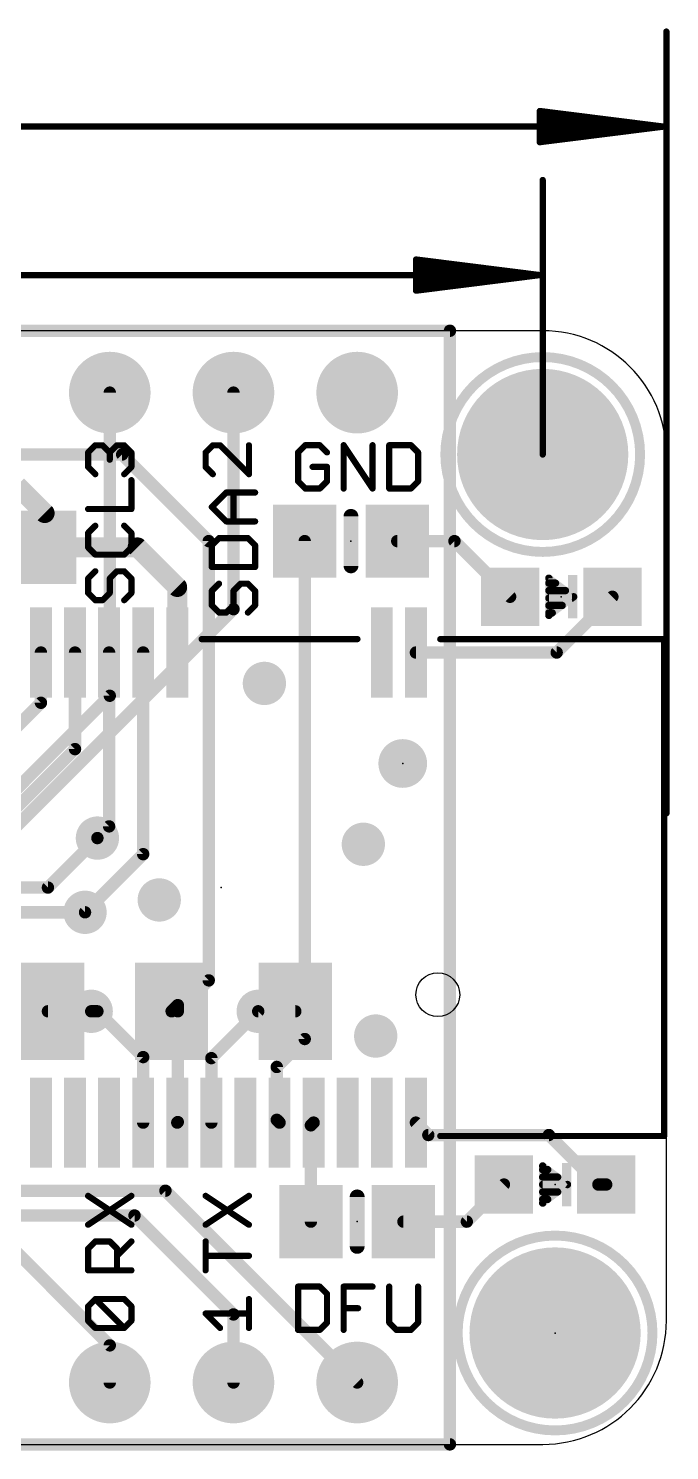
# Model space of a CAD drawing. Extents: x -10.9 to 50.9, y -4.8 to 29.4.
# Drawn here: x 37.7 to 50.86, y -0.13 to 29.07 of the extents above; entities that cross this region are included whole.
import ezdxf

# ---------------------------------------------------------------- set-up
doc = ezdxf.new("R2010")
doc.units = 0
for name, color, linetype in [('1', 12, 'CONTINUOUS'), ('16', 132, 'CONTINUOUS'), ('17', 110, 'CONTINUOUS'), ('18', 110, 'CONTINUOUS'), ('20', 53, 'CONTINUOUS'), ('21', 40, 'CONTINUOUS'), ('23', 40, 'CONTINUOUS'), ('47', 253, 'CONTINUOUS')]:
    doc.layers.add(name, color=color, linetype=linetype)

# ---------------------------------------------------------------- blocks, each defined once
blk = doc.blocks.new('RECT')
blk.add_solid([(-0.5, -0.5), (0.5, -0.5), (-0.5, 0.5), (0.5, 0.5)])
blk = doc.blocks.new('ROUNDP')
at = {"const_width": 0.5}
blk.add_lwpolyline([(0, -0.25, 1), (0, 0.25, 1), (0, -0.25)], format="xyb", dxfattribs=at)
blk = doc.blocks.new('PIE')
at = {"const_width": 0.5}
blk.add_lwpolyline([(0, -0.25, 1), (0, 0.25, 1), (0, -0.25)], format="xyb", dxfattribs=at)
blk = doc.blocks.new('ROUNDV')
at = {"const_width": 0.5}
blk.add_lwpolyline([(0, -0.25, 1), (0, 0.25, 1), (0, -0.25)], format="xyb", dxfattribs=at)

msp = doc.modelspace()

# ---------------------------------------------------------------- linework, layer by layer
at = {"layer": '1'}
for points, const_width in [([(46.355, 22.86), (-0.254, 22.86)], 0.254), ([(46.355, 0), (46.355, 22.86)], 0.254), ([(36.83, 20.32), (39.624, 20.32)], 0.254), ([(39.624, 20.32), (41.402, 18.542)], 0.254), ([(38.034, 19.116), (37.465, 19.685)], 0.4064), ([(38.034, 18.415), (38.034, 19.116)], 0.4064), ([(39.939, 18.415), (38.034, 18.415)], 0.4064), ([(40.756, 17.598), (39.939, 18.415)], 0.4064), ([(41.402, 18.542), (41.402, 9.525)], 0.254), ([(43.373, 18.542), (43.373, 8.321)], 0.254), ([(45.273, 18.542), (46.448, 18.542)], 0.254), ([(46.448, 18.542), (47.591, 17.399)], 0.254), ([(40.756, 16.255), (40.756, 17.598)], 0.4064), ([(48.547, 16.255), (49.691, 17.399)], 0.254), ([(37.956, 15.223), (37.956, 16.255)], 0.254), ([(38.656, 16.255), (38.656, 14.272)], 0.254), ([(39.356, 16.255), (39.356, 12.686)], 0.254), ([(40.056, 16.255), (40.056, 12.116)], 0.254), ([(45.656, 16.255), (48.547, 16.255)], 0.254), ([(36.703, 13.97), (37.956, 15.223)], 0.254), ([(38.656, 14.272), (36.449, 12.065)], 0.254), ([(39.356, 12.686), (39.116, 12.446)], 0.254), ([(40.056, 12.116), (38.862, 10.922)], 0.254), ([(41.402, 9.525), (40.767, 8.89)], 0.254), ([(39.116, 8.89), (38.989, 8.89)], 0.254), ([(40.056, 7.95), (39.116, 8.89)], 0.254), ([(40.767, 8.89), (40.767, 6.616)], 0.254), ([(41.456, 7.928), (42.418, 8.89)], 0.254), ([(43.373, 8.321), (42.799, 7.747)], 0.254), ([(40.056, 6.605), (40.056, 7.95)], 0.254), ([(41.456, 6.605), (41.456, 7.928)], 0.254), ([(42.799, 7.747), (42.799, 6.662)], 0.254), ([(40.767, 6.616), (40.756, 6.605)], 0.254), ([(42.799, 6.662), (42.856, 6.605)], 0.254), ([(43.556, 6.605), (43.5, 6.549)], 0.254), ([(45.656, 6.605), (45.911, 6.35)], 0.254), ([(43.5, 6.549), (43.5, 4.572)], 0.254), ([(45.911, 6.35), (48.387, 6.35)], 0.254), ([(48.387, 6.35), (49.403, 5.334)], 0.254), ([(33.02, 5.207), (40.513, 5.207)], 0.254), ([(40.513, 5.207), (44.45, 1.27)], 0.254), ([(46.702, 4.572), (47.464, 5.334)], 0.254), ([(49.403, 5.334), (49.564, 5.334)], 0.254), ([(32.766, 4.699), (39.878, 4.699)], 0.254), ([(39.878, 4.699), (41.91, 2.667)], 0.254), ([(45.4, 4.572), (46.702, 4.572)], 0.254), ([(37.211, 4.191), (39.37, 2.032)], 0.254), ([(41.91, 2.667), (41.91, 1.27)], 0.254), ([(39.37, 2.032), (39.37, 1.27)], 0.254), ([(0, 0), (46.355, 0)], 0.254)]:
    msp.add_lwpolyline(points, dxfattribs=dict(at, const_width=const_width))
for points, const_width in [([(46.4185, 22.86, 1), (46.2915, 22.86)], 0.127), ([(46.355, 22.7965, 1), (46.355, 22.9235)], 0.127), ([(39.6689, 20.3649, 1), (39.5791, 20.2751)], 0.127), ([(39.624, 20.2565, 1), (39.624, 20.3835)], 0.127), ([(38.1356, 19.116, 1), (37.9324, 19.116)], 0.2032), ([(37.9622, 19.0442, 1), (38.1058, 19.1878)], 0.2032), ([(38.034, 18.5166, 1), (38.034, 18.3134)], 0.2032), ([(37.9324, 18.415, 1), (38.1356, 18.415)], 0.2032), ([(40.0108, 18.4868, 1), (39.8672, 18.3432)], 0.2032), ([(39.939, 18.3134, 1), (39.939, 18.5166)], 0.2032), ([(41.4655, 18.542, 1), (41.3385, 18.542)], 0.127), ([(41.3571, 18.4971, 1), (41.4469, 18.5869)], 0.127), ([(43.4365, 18.542, 1), (43.3095, 18.542)], 0.127), ([(45.273, 18.6055, 1), (45.273, 18.4785)], 0.127), ([(46.4929, 18.5869, 1), (46.4031, 18.4971)], 0.127), ([(46.448, 18.4785, 1), (46.448, 18.6055)], 0.127), ([(40.8576, 17.598, 1), (40.6544, 17.598)], 0.2032), ([(40.6842, 17.5262, 1), (40.8278, 17.6698)], 0.2032), ([(49.7359, 17.3541, 1), (49.6461, 17.4439)], 0.127), ([(47.5461, 17.3541, 1), (47.6359, 17.4439)], 0.127), ([(38.0195, 16.255, 1), (37.8925, 16.255)], 0.127), ([(38.7195, 16.255, 1), (38.5925, 16.255)], 0.127), ([(39.4195, 16.255, 1), (39.2925, 16.255)], 0.127), ([(40.1195, 16.255, 1), (39.9925, 16.255)], 0.127), ([(40.6544, 16.255, 1), (40.8576, 16.255)], 0.2032), ([(45.656, 16.3185, 1), (45.656, 16.1915)], 0.127), ([(48.5021, 16.2999, 1), (48.5919, 16.2101)], 0.127), ([(48.547, 16.1915, 1), (48.547, 16.3185)], 0.127), ([(37.8925, 15.223, 1), (38.0195, 15.223)], 0.127), ([(38.0009, 15.1781, 1), (37.9111, 15.2679)], 0.127), ([(38.5925, 14.272, 1), (38.7195, 14.272)], 0.127), ([(38.7009, 14.2271, 1), (38.6111, 14.3169)], 0.127), ([(39.0711, 12.4909, 1), (39.1609, 12.4011)], 0.127), ([(39.2925, 12.686, 1), (39.4195, 12.686)], 0.127), ([(39.4009, 12.6411, 1), (39.3111, 12.7309)], 0.127), ([(39.9925, 12.116, 1), (40.1195, 12.116)], 0.127), ([(40.1009, 12.0711, 1), (40.0111, 12.1609)], 0.127), ([(38.8171, 10.9669, 1), (38.9069, 10.8771)], 0.127), ([(41.4469, 9.4801, 1), (41.3571, 9.5699)], 0.127), ([(41.3385, 9.525, 1), (41.4655, 9.525)], 0.127), ([(38.989, 8.9535, 1), (38.989, 8.8265)], 0.127), ([(39.1609, 8.9349, 1), (39.0711, 8.8451)], 0.127), ([(39.116, 8.8265, 1), (39.116, 8.9535)], 0.127), ([(40.8305, 8.89, 1), (40.7035, 8.89)], 0.127), ([(40.7221, 8.9349, 1), (40.8119, 8.8451)], 0.127), ([(42.4629, 8.8451, 1), (42.3731, 8.9349)], 0.127), ([(43.3095, 8.321, 1), (43.4365, 8.321)], 0.127), ([(43.4179, 8.2761, 1), (43.3281, 8.3659)], 0.127), ([(40.1195, 7.95, 1), (39.9925, 7.95)], 0.127), ([(40.0111, 7.9051, 1), (40.1009, 7.9949)], 0.127), ([(41.5195, 7.928, 1), (41.3925, 7.928)], 0.127), ([(41.4111, 7.9729, 1), (41.5009, 7.8831)], 0.127), ([(42.8625, 7.747, 1), (42.7355, 7.747)], 0.127), ([(42.7541, 7.7919, 1), (42.8439, 7.7021)], 0.127), ([(40.8119, 6.5711, 1), (40.7221, 6.6609)], 0.127), ([(42.8439, 6.7069, 1), (42.7541, 6.6171)], 0.127), ([(42.7355, 6.662, 1), (42.8625, 6.662)], 0.127), ([(43.6009, 6.5601, 1), (43.5111, 6.6499)], 0.127), ([(45.7009, 6.6499, 1), (45.6111, 6.5601)], 0.127), ([(39.9925, 6.605, 1), (40.1195, 6.605)], 0.127), ([(40.7111, 6.6499, 1), (40.8009, 6.5601)], 0.127), ([(40.7035, 6.616, 1), (40.8305, 6.616)], 0.127), ([(41.3925, 6.605, 1), (41.5195, 6.605)], 0.127), ([(42.8111, 6.5601, 1), (42.9009, 6.6499)], 0.127), ([(43.5635, 6.549, 1), (43.4365, 6.549)], 0.127), ([(43.4551, 6.5939, 1), (43.5449, 6.5041)], 0.127), ([(45.911, 6.4135, 1), (45.911, 6.2865)], 0.127), ([(45.8661, 6.3051, 1), (45.9559, 6.3949)], 0.127), ([(48.4319, 6.3949, 1), (48.3421, 6.3051)], 0.127), ([(48.387, 6.2865, 1), (48.387, 6.4135)], 0.127), ([(40.5579, 5.2519, 1), (40.4681, 5.1621)], 0.127), ([(40.513, 5.1435, 1), (40.513, 5.2705)], 0.127), ([(47.5089, 5.2891, 1), (47.4191, 5.3789)], 0.127), ([(49.403, 5.3975, 1), (49.403, 5.2705)], 0.127), ([(49.3581, 5.2891, 1), (49.4479, 5.3789)], 0.127), ([(49.564, 5.2705, 1), (49.564, 5.3975)], 0.127), ([(39.9229, 4.7439, 1), (39.8331, 4.6541)], 0.127), ([(39.878, 4.6355, 1), (39.878, 4.7625)], 0.127), ([(45.4, 4.6355, 1), (45.4, 4.5085)], 0.127), ([(46.6571, 4.6169, 1), (46.7469, 4.5271)], 0.127), ([(46.702, 4.5085, 1), (46.702, 4.6355)], 0.127), ([(43.4365, 4.572, 1), (43.5635, 4.572)], 0.127), ([(41.9735, 2.667, 1), (41.8465, 2.667)], 0.127), ([(41.8651, 2.6221, 1), (41.9549, 2.7119)], 0.127), ([(39.4335, 2.032, 1), (39.3065, 2.032)], 0.127), ([(39.3251, 1.9871, 1), (39.4149, 2.0769)], 0.127), ([(39.3065, 1.27, 1), (39.4335, 1.27)], 0.127), ([(41.8465, 1.27, 1), (41.9735, 1.27)], 0.127), ([(44.4051, 1.2251, 1), (44.4949, 1.3149)], 0.127), ([(46.2915, 0, 1), (46.4185, 0)], 0.127), ([(46.355, -0.0635, 1), (46.355, 0.0635)], 0.127)]:
    msp.add_lwpolyline(points, format="xyb", dxfattribs=dict(at, const_width=const_width))
at = {"layer": '16', "const_width": 0.254}
for points in [[(46.355, 22.86), (-0.127, 22.86)], [(46.355, 0), (46.355, 22.86)], [(39.37, 15.367), (39.37, 21.59)], [(41.91, 17.145), (41.91, 21.59)], [(36.83, 12.065), (41.91, 17.145)], [(36.703, 12.7), (39.37, 15.367)], [(39.116, 12.446), (38.1, 11.43)], [(38.1, 11.43), (36.957, 11.43)], [(37.211, 10.922), (38.862, 10.922)], [(40.767, 9.017), (40.64, 8.89)], [(40.767, 8.89), (40.767, 9.017)], [(38.989, 8.89), (38.1, 8.89)], [(42.418, 8.89), (43.18, 8.89)], [(0, 0), (46.355, 0)]]:
    msp.add_lwpolyline(points, dxfattribs=at)
at = {"layer": '16', "const_width": 0.127}
for points in [[(46.4185, 22.86, 1), (46.2915, 22.86)], [(46.355, 22.7965, 1), (46.355, 22.9235)], [(39.4335, 21.59, 1), (39.3065, 21.59)], [(41.9735, 21.59, 1), (41.8465, 21.59)], [(41.9549, 17.1001, 1), (41.8651, 17.1899)], [(41.8465, 17.145, 1), (41.9735, 17.145)], [(39.4149, 15.3221, 1), (39.3251, 15.4119)], [(39.3065, 15.367, 1), (39.4335, 15.367)], [(39.1609, 12.4011, 1), (39.0711, 12.4909)], [(38.0551, 11.4749, 1), (38.1449, 11.3851)], [(38.1, 11.3665, 1), (38.1, 11.4935)], [(38.862, 10.8585, 1), (38.862, 10.9855)], [(40.8305, 9.017, 1), (40.7035, 9.017)], [(40.8119, 8.9721, 1), (40.7221, 9.0619)], [(38.1, 8.9535, 1), (38.1, 8.8265)], [(38.989, 8.8265, 1), (38.989, 8.9535)], [(40.5951, 8.9349, 1), (40.6849, 8.8451)], [(40.7035, 8.89, 1), (40.8305, 8.89)], [(42.418, 8.9535, 1), (42.418, 8.8265)], [(43.18, 8.8265, 1), (43.18, 8.9535)], [(46.2915, 0, 1), (46.4185, 0)], [(46.355, -0.0635, 1), (46.355, 0.0635)]]:
    msp.add_lwpolyline(points, format="xyb", dxfattribs=at)
at = {"layer": '20'}
for p, q in [((48.26, 22.86), (2.54, 22.86)), ((50.8, 2.54), (50.8, 20.32)), ((2.54, 0), (48.26, 0))]:
    msp.add_line(p, q, dxfattribs=at)
msp.add_circle((46.106, 9.23), 0.45, dxfattribs=at)
for centre, start, end in [((48.26, 20.32), 0, 90), ((48.26, 2.54), 270, 0)]:
    msp.add_arc(centre, 2.54, start, end, dxfattribs=at)
at = {"layer": '21'}
for points, const_width in [([(48.26, 18.32, 1), (48.26, 22.32, 1), (48.26, 18.32)], 0.2032), ([(39.073, 20.5407, 1), (39.073, 20.4772)], 0.0635), ([(39.0955, 20.4865, 1), (39.0506, 20.5314)], 0.0635), ([(39.2438, 20.5314, 1), (39.1989, 20.4865)], 0.0635), ([(39.2213, 20.4772, 1), (39.2213, 20.5407)], 0.0635), ([(39.5179, 20.5407, 1), (39.5179, 20.4772)], 0.0635), ([(39.5404, 20.4865, 1), (39.4955, 20.5314)], 0.0635), ([(39.6887, 20.5314, 1), (39.6438, 20.4865)], 0.0635), ([(39.6662, 20.4772, 1), (39.6662, 20.5407)], 0.0635), ([(41.486, 20.5407, 1), (41.486, 20.4772)], 0.0635), ([(41.5085, 20.4865, 1), (41.4636, 20.5314)], 0.0635), ([(41.6568, 20.5314, 1), (41.6119, 20.4865)], 0.0635), ([(41.6343, 20.4772, 1), (41.6343, 20.5407)], 0.0635), ([(42.2593, 20.5089, 1), (42.1957, 20.5089)], 0.0635), ([(43.3855, 20.543, 1), (43.3855, 20.4795)], 0.0635), ([(43.408, 20.4888, 1), (43.3631, 20.5337)], 0.0635), ([(43.7046, 20.5337, 1), (43.6596, 20.4888)], 0.0635), ([(43.6821, 20.4795, 1), (43.6821, 20.543)], 0.0635), ([(44.2045, 20.5113, 1), (44.141, 20.5113)], 0.0635), ([(44.1992, 20.5289, 1), (44.1463, 20.4936)], 0.0635), ([(44.7977, 20.5113, 1), (44.7342, 20.5113)], 0.0635), ([(45.14, 20.5113, 1), (45.0765, 20.5113)], 0.0635), ([(45.1083, 20.543, 1), (45.1083, 20.4795)], 0.0635), ([(45.5756, 20.5337, 1), (45.5307, 20.4888)], 0.0635), ([(45.5531, 20.4795, 1), (45.5531, 20.543)], 0.0635), ([(38.9565, 20.3606, 1), (38.893, 20.3606)], 0.0635), ([(38.9023, 20.3831, 1), (38.9472, 20.3382)], 0.0635), ([(39.4014, 20.3606, 1), (39.3379, 20.3606)], 0.0635), ([(39.3379, 20.2123, 1), (39.4014, 20.2123)], 0.0635), ([(39.3472, 20.3831, 1), (39.3921, 20.3382)], 0.0635), ([(39.3472, 20.3382, 1), (39.3921, 20.3831)], 0.0635), ([(39.8463, 20.3606, 1), (39.7828, 20.3606)], 0.0635), ([(39.792, 20.3382, 1), (39.837, 20.3831)], 0.0635), ([(41.3695, 20.3606, 1), (41.306, 20.3606)], 0.0635), ([(41.3153, 20.3831, 1), (41.3602, 20.3382)], 0.0635), ([(43.269, 20.363, 1), (43.2055, 20.363)], 0.0635), ([(43.2148, 20.3854, 1), (43.2597, 20.3405)], 0.0635), ([(43.8079, 20.3405, 1), (43.8528, 20.3854)], 0.0635), ([(45.7332, 20.363, 1), (45.6697, 20.363)], 0.0635), ([(45.679, 20.3405, 1), (45.7239, 20.3854)], 0.0635), ([(38.893, 20.064, 1), (38.9565, 20.064)], 0.0635), ([(38.9472, 20.0865, 1), (38.9023, 20.0416)], 0.0635), ([(39.0506, 19.8933, 1), (39.0955, 19.9382)], 0.0635), ([(39.6438, 19.9382, 1), (39.6887, 19.8933)], 0.0635), ([(39.7828, 20.064, 1), (39.8463, 20.064)], 0.0635), ([(39.8463, 19.7934, 1), (39.7828, 19.7934)], 0.0635), ([(39.837, 20.0416, 1), (39.792, 20.0865)], 0.0635), ([(41.306, 20.064, 1), (41.3695, 20.064)], 0.0635), ([(41.3602, 20.0865, 1), (41.3153, 20.0416)], 0.0635), ([(41.4636, 19.8933, 1), (41.5085, 19.9382)], 0.0635), ([(42.1957, 19.9157, 1), (42.2593, 19.9157)], 0.0635), ([(42.205, 19.8933, 1), (42.25, 19.9382)], 0.0635), ([(43.5338, 20.0981, 1), (43.5338, 20.0346)], 0.0635), ([(43.8621, 20.0664, 1), (43.7986, 20.0664)], 0.0635), ([(43.8304, 20.0346, 1), (43.8304, 20.0981)], 0.0635), ([(41.7613, 19.5712, 1), (41.7613, 19.5077)], 0.0635), ([(41.7838, 19.517, 1), (41.7389, 19.5619)], 0.0635), ([(41.9414, 19.5394, 1), (41.8779, 19.5394)], 0.0635), ([(42.3545, 19.5077, 1), (42.3545, 19.5712)], 0.0635), ([(43.2055, 19.7698, 1), (43.269, 19.7698)], 0.0635), ([(43.2597, 19.7922, 1), (43.2148, 19.7473)], 0.0635), ([(43.3855, 19.6532, 1), (43.3855, 19.5898)], 0.0635), ([(43.3631, 19.599, 1), (43.408, 19.644)], 0.0635), ([(43.6596, 19.644, 1), (43.7046, 19.599)], 0.0635), ([(43.6821, 19.5898, 1), (43.6821, 19.6532)], 0.0635), ([(43.7986, 19.7698, 1), (43.8621, 19.7698)], 0.0635), ([(43.8528, 19.7473, 1), (43.8079, 19.7922)], 0.0635), ([(44.141, 19.6215, 1), (44.2045, 19.6215)], 0.0635), ([(44.7342, 19.6215, 1), (44.7977, 19.6215)], 0.0635), ([(44.7395, 19.6039, 1), (44.7923, 19.6391)], 0.0635), ([(45.0765, 19.6215, 1), (45.14, 19.6215)], 0.0635), ([(45.1083, 19.6532, 1), (45.1083, 19.5898)], 0.0635), ([(45.5307, 19.644, 1), (45.5756, 19.599)], 0.0635), ([(45.5531, 19.5898, 1), (45.5531, 19.6532)], 0.0635), ([(45.6697, 19.7698, 1), (45.7332, 19.7698)], 0.0635), ([(45.7239, 19.7473, 1), (45.679, 19.7922)], 0.0635), ([(41.4872, 19.2653, 1), (41.4423, 19.2204)], 0.0635), ([(41.4423, 19.2653, 1), (41.4872, 19.2204)], 0.0635), ([(38.9247, 19.232, 1), (38.9247, 19.1685)], 0.0635), ([(39.7828, 19.2003, 1), (39.8463, 19.2003)], 0.0635), ([(39.8145, 19.1685, 1), (39.8145, 19.232)], 0.0635), ([(41.7613, 18.978, 1), (41.7613, 18.9145)], 0.0635), ([(41.7389, 18.9238, 1), (41.7838, 18.9687)], 0.0635), ([(41.8779, 18.9463, 1), (41.9414, 18.9463)], 0.0635), ([(42.3545, 18.9145, 1), (42.3545, 18.978)], 0.0635), ([(44.3992, 19.05, 1), (44.2468, 19.05)], 0.1524), ([(38.9565, 18.7096, 1), (38.893, 18.7096)], 0.0635), ([(38.9023, 18.7321, 1), (38.9472, 18.6872)], 0.0635), ([(39.0955, 18.8355, 1), (39.0506, 18.8804)], 0.0635), ([(39.6887, 18.8804, 1), (39.6438, 18.8355)], 0.0635), ([(39.8463, 18.7096, 1), (39.7828, 18.7096)], 0.0635), ([(39.792, 18.6872, 1), (39.837, 18.7321)], 0.0635), ([(38.893, 18.413, 1), (38.9565, 18.413)], 0.0635), ([(38.9472, 18.4355, 1), (38.9023, 18.3906)], 0.0635), ([(39.7828, 18.413, 1), (39.8463, 18.413)], 0.0635), ([(39.837, 18.3906, 1), (39.792, 18.4355)], 0.0635), ([(41.4965, 18.4556, 1), (41.433, 18.4556)], 0.0635), ([(41.4423, 18.4781, 1), (41.4872, 18.4332)], 0.0635), ([(41.613, 18.6357, 1), (41.613, 18.5722)], 0.0635), ([(41.6355, 18.5815, 1), (41.5906, 18.6264)], 0.0635), ([(42.2287, 18.6264, 1), (42.1838, 18.5815)], 0.0635), ([(42.2062, 18.5722, 1), (42.2062, 18.6357)], 0.0635), ([(42.3863, 18.4556, 1), (42.3227, 18.4556)], 0.0635), ([(42.332, 18.4332, 1), (42.377, 18.4781)], 0.0635), ([(39.073, 18.2965, 1), (39.073, 18.233)], 0.0635), ([(39.0506, 18.2423, 1), (39.0955, 18.2872)], 0.0635), ([(39.6438, 18.2872, 1), (39.6887, 18.2423)], 0.0635), ([(39.6662, 18.233, 1), (39.6662, 18.2965)], 0.0635), ([(44.2468, 18.034, 1), (44.3992, 18.034)], 0.1524), ([(38.9565, 17.7741, 1), (38.893, 17.7741)], 0.0635), ([(38.9023, 17.7966, 1), (38.9472, 17.7516)], 0.0635), ([(39.0955, 17.8999, 1), (39.0506, 17.9448)], 0.0635), ([(39.4014, 17.7741, 1), (39.3379, 17.7741)], 0.0635), ([(39.3472, 17.7966, 1), (39.3921, 17.7516)], 0.0635), ([(39.5179, 17.9541, 1), (39.5179, 17.8906)], 0.0635), ([(39.5404, 17.8999, 1), (39.4955, 17.9448)], 0.0635), ([(39.6887, 17.9448, 1), (39.6438, 17.8999)], 0.0635), ([(39.6662, 17.8906, 1), (39.6662, 17.9541)], 0.0635), ([(39.8463, 17.7741, 1), (39.7828, 17.7741)], 0.0635), ([(39.792, 17.7516, 1), (39.837, 17.7966)], 0.0635), ([(41.4647, 18.0425, 1), (41.4647, 17.979)], 0.0635), ([(41.433, 18.0107, 1), (41.4965, 18.0107)], 0.0635), ([(42.3227, 18.0107, 1), (42.3863, 18.0107)], 0.0635), ([(42.3545, 17.979, 1), (42.3545, 18.0425)], 0.0635), ([(48.4099, 17.8105, 1), (48.3641, 17.7495)], 0.0762), ([(48.4251, 17.78, 1), (48.3489, 17.78)], 0.0762), ([(38.9472, 17.5, 1), (38.9023, 17.4551)], 0.0635), ([(39.3921, 17.4551, 1), (39.3472, 17.5)], 0.0635), ([(39.837, 17.4551, 1), (39.792, 17.5)], 0.0635), ([(41.4965, 17.5201, 1), (41.433, 17.5201)], 0.0635), ([(41.4423, 17.5426, 1), (41.4872, 17.4976)], 0.0635), ([(41.6355, 17.6459, 1), (41.5906, 17.6908)], 0.0635), ([(41.9414, 17.5201, 1), (41.8779, 17.5201)], 0.0635), ([(41.8872, 17.5426, 1), (41.9321, 17.4976)], 0.0635), ([(42.0579, 17.7001, 1), (42.0579, 17.6366)], 0.0635), ([(42.0804, 17.6459, 1), (42.0355, 17.6908)], 0.0635), ([(42.2287, 17.6908, 1), (42.1838, 17.6459)], 0.0635), ([(42.2062, 17.6366, 1), (42.2062, 17.7001)], 0.0635), ([(42.3863, 17.5201, 1), (42.3227, 17.5201)], 0.0635), ([(42.332, 17.4976, 1), (42.377, 17.5426)], 0.0635), ([(48.387, 17.7165, 1), (48.387, 17.6403)], 0.0762), ([(48.387, 17.5641, 1), (48.387, 17.4879)], 0.0762), ([(48.5225, 17.6403, 1), (48.5225, 17.7165)], 0.0762), ([(48.7257, 17.4879, 1), (48.7257, 17.5641)], 0.0762), ([(38.893, 17.4775, 1), (38.9565, 17.4775)], 0.0635), ([(39.073, 17.361, 1), (39.073, 17.2975)], 0.0635), ([(39.0506, 17.3068, 1), (39.0955, 17.3517)], 0.0635), ([(39.1989, 17.3517, 1), (39.2438, 17.3068)], 0.0635), ([(39.2213, 17.2975, 1), (39.2213, 17.361)], 0.0635), ([(39.3379, 17.4775, 1), (39.4014, 17.4775)], 0.0635), ([(39.6438, 17.3517, 1), (39.6887, 17.3068)], 0.0635), ([(39.7828, 17.4775, 1), (39.8463, 17.4775)], 0.0635), ([(41.433, 17.2235, 1), (41.4965, 17.2235)], 0.0635), ([(41.4872, 17.246, 1), (41.4423, 17.2011)], 0.0635), ([(41.8779, 17.2235, 1), (41.9414, 17.2235)], 0.0635), ([(41.9321, 17.2011, 1), (41.8872, 17.246)], 0.0635), ([(42.3227, 17.2235, 1), (42.3863, 17.2235)], 0.0635), ([(42.377, 17.2011, 1), (42.332, 17.246)], 0.0635), ([(48.387, 17.4117, 1), (48.387, 17.3355)], 0.0762), ([(48.387, 17.2593, 1), (48.387, 17.1831)], 0.0762), ([(48.6579, 17.1831, 1), (48.6579, 17.2593)], 0.0762), ([(48.8611, 17.3355, 1), (48.8611, 17.4117)], 0.0762), ([(48.9179, 17.3685, 1), (48.8721, 17.4295)], 0.0762), ([(48.8721, 17.3685, 1), (48.9179, 17.4295)], 0.0762), ([(41.613, 17.107, 1), (41.613, 17.0435)], 0.0635), ([(41.5906, 17.0528, 1), (41.6355, 17.0977)], 0.0635), ([(41.7389, 17.0977, 1), (41.7838, 17.0528)], 0.0635), ([(41.7613, 17.0435, 1), (41.7613, 17.107)], 0.0635), ([(42.1838, 17.0977, 1), (42.2287, 17.0528)], 0.0635), ([(48.387, 17.1069, 1), (48.387, 17.0307)], 0.0762), ([(48.3641, 17.0485, 1), (48.4099, 16.9875)], 0.0762), ([(48.3489, 17.018, 1), (48.4251, 17.018)], 0.0762), ([(48.4547, 17.0307, 1), (48.4547, 17.1069)], 0.0762), ([(41.256, 16.5617, 1), (41.256, 16.4983)], 0.0635), ([(44.456, 16.4983, 1), (44.456, 16.5617)], 0.0635), ([(46.156, 16.5617, 1), (46.156, 16.4983)], 0.0635), ([(50.7878, 16.53, 1), (50.7242, 16.53)], 0.0635), ([(50.756, 16.4983, 1), (50.756, 16.5617)], 0.0635), ([(46.156, 6.3617, 1), (46.156, 6.2983)], 0.0635), ([(50.7242, 6.33, 1), (50.7878, 6.33)], 0.0635), ([(50.756, 6.2983, 1), (50.756, 6.3617)], 0.0635), ([(48.2829, 5.7455, 1), (48.2371, 5.6845)], 0.0762), ([(48.2981, 5.715, 1), (48.2219, 5.715)], 0.0762), ([(48.26, 5.6769, 1), (48.26, 5.6007)], 0.0762), ([(48.26, 5.5245, 1), (48.26, 5.4483)], 0.0762), ([(48.3616, 5.6007, 1), (48.3616, 5.6769)], 0.0762), ([(48.5648, 5.4483, 1), (48.5648, 5.5245)], 0.0762), ([(48.26, 5.3721, 1), (48.26, 5.2959)], 0.0762), ([(48.26, 5.2197, 1), (48.26, 5.1435)], 0.0762), ([(48.5648, 5.1435, 1), (48.5648, 5.2197)], 0.0762), ([(48.7909, 5.3035, 1), (48.7451, 5.3645)], 0.0762), ([(48.7451, 5.3035, 1), (48.7909, 5.3645)], 0.0762), ([(48.768, 5.2959, 1), (48.768, 5.3721)], 0.0762), ([(38.9424, 5.1281, 1), (38.9071, 5.0753)], 0.0635), ([(39.8321, 5.0753, 1), (39.7969, 5.1281)], 0.0635), ([(41.3554, 5.1281, 1), (41.3201, 5.0753)], 0.0635), ([(42.2451, 5.0753, 1), (42.2099, 5.1281)], 0.0635), ([(44.5262, 5.08, 1), (44.3738, 5.08)], 0.1524), ([(48.26, 5.0673, 1), (48.26, 4.9911)], 0.0762), ([(48.2371, 4.9835, 1), (48.2829, 4.9225)], 0.0762), ([(48.2219, 4.953, 1), (48.2981, 4.953)], 0.0762), ([(48.3616, 4.9911, 1), (48.3616, 5.0673)], 0.0762), ([(38.9071, 4.5349, 1), (38.9424, 4.4821)], 0.0635), ([(39.7969, 4.4821, 1), (39.8321, 4.5349)], 0.0635), ([(41.3201, 4.5349, 1), (41.3554, 4.4821)], 0.0635), ([(42.2099, 4.4821, 1), (42.2451, 4.5349)], 0.0635), ([(48.514, 0.286, 1), (48.514, 4.286, 1), (48.514, 0.286)], 0.2032), ([(39.073, 4.1979, 1), (39.073, 4.1344)], 0.0635), ([(39.0955, 4.1437, 1), (39.0506, 4.1886)], 0.0635), ([(39.3921, 4.1886, 1), (39.3472, 4.1437)], 0.0635), ([(39.3696, 4.1344, 1), (39.3696, 4.1979)], 0.0635), ([(39.837, 4.1437, 1), (39.792, 4.1886)], 0.0635), ([(41.3695, 4.1662, 1), (41.306, 4.1662)], 0.0635), ([(44.3738, 4.064, 1), (44.5262, 4.064)], 0.1524), ([(38.9565, 4.0179, 1), (38.893, 4.0179)], 0.0635), ([(38.9023, 4.0403, 1), (38.9472, 3.9954)], 0.0635), ([(39.5497, 4.0179, 1), (39.4862, 4.0179)], 0.0635), ([(39.4955, 3.892, 1), (39.5404, 3.8471)], 0.0635), ([(39.4955, 3.9954, 1), (39.5404, 4.0403)], 0.0635), ([(41.3377, 3.9013, 1), (41.3377, 3.8378)], 0.0635), ([(42.2275, 3.8378, 1), (42.2275, 3.9013)], 0.0635), ([(38.9247, 3.6047, 1), (38.9247, 3.5412)], 0.0635), ([(38.893, 3.573, 1), (38.9565, 3.573)], 0.0635), ([(39.4862, 3.573, 1), (39.5497, 3.573)], 0.0635), ([(39.8145, 3.5412, 1), (39.8145, 3.6047)], 0.0635), ([(41.306, 3.573, 1), (41.3695, 3.573)], 0.0635), ([(43.269, 3.2393, 1), (43.2055, 3.2393)], 0.0635), ([(43.2372, 3.271, 1), (43.2372, 3.2075)], 0.0635), ([(43.7046, 3.2617, 1), (43.6596, 3.2168)], 0.0635), ([(43.6821, 3.2075, 1), (43.6821, 3.271)], 0.0635), ([(44.2045, 3.2393, 1), (44.141, 3.2393)], 0.0635), ([(44.1727, 3.271, 1), (44.1727, 3.2075)], 0.0635), ([(44.7659, 3.2075, 1), (44.7659, 3.271)], 0.0635), ([(45.14, 3.2393, 1), (45.0765, 3.2393)], 0.0635), ([(45.7332, 3.2393, 1), (45.6697, 3.2393)], 0.0635), ([(39.073, 3.0147, 1), (39.073, 2.9512)], 0.0635), ([(39.0955, 3.0054, 1), (39.0506, 2.9605)], 0.0635), ([(39.0955, 2.9605, 1), (39.0506, 3.0054)], 0.0635), ([(39.6887, 3.0054, 1), (39.6438, 2.9605)], 0.0635), ([(39.6662, 2.9512, 1), (39.6662, 3.0147)], 0.0635), ([(42.2593, 2.9829, 1), (42.1957, 2.9829)], 0.0635), ([(43.8621, 3.091, 1), (43.7986, 3.091)], 0.0635), ([(43.8079, 3.0685, 1), (43.8528, 3.1134)], 0.0635), ([(38.9565, 2.8346, 1), (38.893, 2.8346)], 0.0635), ([(38.9023, 2.8571, 1), (38.9472, 2.8122)], 0.0635), ([(39.8463, 2.8346, 1), (39.7828, 2.8346)], 0.0635), ([(39.792, 2.8122, 1), (39.837, 2.8571)], 0.0635), ([(41.3377, 2.7181, 1), (41.3377, 2.6546)], 0.0635), ([(41.3602, 2.7088, 1), (41.3153, 2.6639)], 0.0635), ([(42.2275, 2.6546, 1), (42.2275, 2.7181)], 0.0635), ([(44.1727, 2.8261, 1), (44.1727, 2.7626)], 0.0635), ([(44.4693, 2.7626, 1), (44.4693, 2.8261)], 0.0635), ([(38.893, 2.538, 1), (38.9565, 2.538)], 0.0635), ([(38.9472, 2.5605, 1), (38.9023, 2.5156)], 0.0635), ([(39.073, 2.4215, 1), (39.073, 2.358)], 0.0635), ([(39.0506, 2.3673, 1), (39.0955, 2.4122)], 0.0635), ([(39.6438, 2.4122, 1), (39.6887, 2.3673)], 0.0635), ([(39.6438, 2.3673, 1), (39.6887, 2.4122)], 0.0635), ([(39.6662, 2.358, 1), (39.6662, 2.4215)], 0.0635), ([(39.7828, 2.538, 1), (39.8463, 2.538)], 0.0635), ([(39.837, 2.5156, 1), (39.792, 2.5605)], 0.0635), ([(41.6119, 2.3673, 1), (41.6568, 2.4122)], 0.0635), ([(42.1957, 2.3897, 1), (42.2593, 2.3897)], 0.0635), ([(43.2372, 2.3813, 1), (43.2372, 2.3177)], 0.0635), ([(43.2055, 2.3495, 1), (43.269, 2.3495)], 0.0635), ([(43.6596, 2.372, 1), (43.7046, 2.327)], 0.0635), ([(43.6821, 2.3177, 1), (43.6821, 2.3813)], 0.0635), ([(43.7986, 2.4978, 1), (43.8621, 2.4978)], 0.0635), ([(43.8528, 2.4753, 1), (43.8079, 2.5202)], 0.0635), ([(44.141, 2.3495, 1), (44.2045, 2.3495)], 0.0635), ([(45.0765, 2.4978, 1), (45.14, 2.4978)], 0.0635), ([(45.1307, 2.5202, 1), (45.0858, 2.4753)], 0.0635), ([(45.2566, 2.3813, 1), (45.2566, 2.3177)], 0.0635), ([(45.2341, 2.327, 1), (45.279, 2.372)], 0.0635), ([(45.5307, 2.372, 1), (45.5756, 2.327)], 0.0635), ([(45.5531, 2.3177, 1), (45.5531, 2.3813)], 0.0635), ([(45.6697, 2.4978, 1), (45.7332, 2.4978)], 0.0635), ([(45.7239, 2.4753, 1), (45.679, 2.5202)], 0.0635)]:
    msp.add_lwpolyline(points, format="xyb", dxfattribs=dict(at, const_width=const_width))
for points, const_width in [([(38.9247, 20.3606), (39.073, 20.5089)], 0.127), ([(39.073, 20.5089), (39.2213, 20.5089)], 0.127), ([(39.2213, 20.5089), (39.3696, 20.3606)], 0.127), ([(39.3696, 20.3606), (39.5179, 20.5089)], 0.127), ([(39.5179, 20.5089), (39.6662, 20.5089)], 0.127), ([(39.6662, 20.5089), (39.8145, 20.3606)], 0.127), ([(41.486, 20.5089), (41.3377, 20.3606)], 0.127), ([(41.6343, 20.5089), (41.486, 20.5089)], 0.127), ([(42.2275, 19.9157), (41.6343, 20.5089)], 0.127), ([(42.2275, 20.5089), (42.2275, 19.9157)], 0.127), ([(43.3855, 20.5113), (43.2372, 20.363)], 0.127), ([(43.6821, 20.5113), (43.3855, 20.5113)], 0.127), ([(43.8304, 20.363), (43.6821, 20.5113)], 0.127), ([(44.1727, 19.6215), (44.1727, 20.5113)], 0.127), ([(44.1727, 20.5113), (44.7659, 19.6215)], 0.127), ([(44.7659, 19.6215), (44.7659, 20.5113)], 0.127), ([(45.1083, 20.5113), (45.1083, 19.6215)], 0.127), ([(45.5531, 20.5113), (45.1083, 20.5113)], 0.127), ([(45.7014, 20.363), (45.5531, 20.5113)], 0.127), ([(38.9247, 20.064), (38.9247, 20.3606)], 0.127), ([(39.3696, 20.3606), (39.3696, 20.2123)], 0.127), ([(39.8145, 20.3606), (39.8145, 20.064)], 0.127), ([(41.3377, 20.3606), (41.3377, 20.064)], 0.127), ([(43.2372, 20.363), (43.2372, 19.7698)], 0.127), ([(45.7014, 19.7698), (45.7014, 20.363)], 0.127), ([(39.073, 19.9157), (38.9247, 20.064)], 0.127), ([(39.8145, 20.064), (39.6662, 19.9157)], 0.127), ([(39.8145, 19.2003), (39.8145, 19.7934)], 0.127), ([(41.3377, 20.064), (41.486, 19.9157)], 0.127), ([(43.8304, 20.0664), (43.5338, 20.0664)], 0.127), ([(43.8304, 19.7698), (43.8304, 20.0664)], 0.127), ([(41.4647, 19.2428), (41.7613, 19.5394)], 0.127), ([(41.7613, 19.5394), (42.3545, 19.5394)], 0.127), ([(41.9096, 18.9463), (41.9096, 19.5394)], 0.127), ([(43.2372, 19.7698), (43.3855, 19.6215)], 0.127), ([(43.3855, 19.6215), (43.6821, 19.6215)], 0.127), ([(43.6821, 19.6215), (43.8304, 19.7698)], 0.127), ([(45.1083, 19.6215), (45.5531, 19.6215)], 0.127), ([(45.5531, 19.6215), (45.7014, 19.7698)], 0.127), ([(41.7613, 18.9463), (41.4647, 19.2428)], 0.127), ([(38.9247, 19.2003), (39.8145, 19.2003)], 0.127), ([(42.3545, 18.9463), (41.7613, 18.9463)], 0.127), ([(44.323, 19.05), (44.323, 18.034)], 0.3048), ([(39.073, 18.8579), (38.9247, 18.7096)], 0.127), ([(38.9247, 18.7096), (38.9247, 18.413)], 0.127), ([(39.8145, 18.7096), (39.6662, 18.8579)], 0.127), ([(39.8145, 18.413), (39.8145, 18.7096)], 0.127), ([(38.9247, 18.413), (39.073, 18.2647)], 0.127), ([(39.6662, 18.2647), (39.8145, 18.413)], 0.127), ([(41.613, 18.6039), (41.4647, 18.4556)], 0.127), ([(41.4647, 18.4556), (41.4647, 18.0107)], 0.127), ([(42.2062, 18.6039), (41.613, 18.6039)], 0.127), ([(42.3545, 18.4556), (42.2062, 18.6039)], 0.127), ([(42.3545, 18.0107), (42.3545, 18.4556)], 0.127), ([(39.073, 18.2647), (39.6662, 18.2647)], 0.127), ([(39.073, 17.9224), (38.9247, 17.7741)], 0.127), ([(38.9247, 17.7741), (38.9247, 17.4775)], 0.127), ([(39.3696, 17.7741), (39.5179, 17.9224)], 0.127), ([(39.3696, 17.4775), (39.3696, 17.7741)], 0.127), ([(39.5179, 17.9224), (39.6662, 17.9224)], 0.127), ([(39.6662, 17.9224), (39.8145, 17.7741)], 0.127), ([(39.8145, 17.7741), (39.8145, 17.4775)], 0.127), ([(41.4647, 18.0107), (42.3545, 18.0107)], 0.127), ([(48.895, 17.399), (48.387, 17.78)], 0.1524), ([(48.387, 17.78), (48.387, 17.018)], 0.1524), ([(38.9247, 17.4775), (39.073, 17.3292)], 0.127), ([(39.2213, 17.3292), (39.3696, 17.4775)], 0.127), ([(39.8145, 17.4775), (39.6662, 17.3292)], 0.127), ([(41.613, 17.6684), (41.4647, 17.5201)], 0.127), ([(41.4647, 17.5201), (41.4647, 17.2235)], 0.127), ([(41.9096, 17.5201), (42.0579, 17.6684)], 0.127), ([(41.9096, 17.2235), (41.9096, 17.5201)], 0.127), ([(42.0579, 17.6684), (42.2062, 17.6684)], 0.127), ([(42.2062, 17.6684), (42.3545, 17.5201)], 0.127), ([(42.3545, 17.5201), (42.3545, 17.2235)], 0.127), ([(48.387, 17.6784), (48.5225, 17.6784)], 0.1524), ([(48.387, 17.526), (48.7257, 17.526)], 0.1524), ([(39.073, 17.3292), (39.2213, 17.3292)], 0.127), ([(41.4647, 17.2235), (41.613, 17.0752)], 0.127), ([(41.7613, 17.0752), (41.9096, 17.2235)], 0.127), ([(42.3545, 17.2235), (42.2062, 17.0752)], 0.127), ([(48.387, 17.018), (48.895, 17.399)], 0.1524), ([(48.387, 17.3736), (48.8611, 17.3736)], 0.1524), ([(48.387, 17.2212), (48.6579, 17.2212)], 0.1524), ([(41.613, 17.0752), (41.7613, 17.0752)], 0.127), ([(48.387, 17.0688), (48.4547, 17.0688)], 0.1524), ([(44.456, 16.53), (41.256, 16.53)], 0.127), ([(46.156, 16.53), (50.756, 16.53)], 0.127), ([(50.756, 16.53), (50.756, 6.33)], 0.127), ([(50.756, 6.33), (46.156, 6.33)], 0.127), ([(48.768, 5.334), (48.26, 5.715)], 0.1524), ([(48.26, 5.715), (48.26, 4.953)], 0.1524), ([(48.26, 5.6388), (48.3616, 5.6388)], 0.1524), ([(48.26, 5.4864), (48.5648, 5.4864)], 0.1524), ([(48.26, 4.953), (48.768, 5.334)], 0.1524), ([(48.26, 5.334), (48.768, 5.334)], 0.1524), ([(48.26, 5.1816), (48.5648, 5.1816)], 0.1524), ([(38.9247, 4.5085), (39.8145, 5.1017)], 0.127), ([(38.9247, 5.1017), (39.8145, 4.5085)], 0.127), ([(41.3377, 4.5085), (42.2275, 5.1017)], 0.127), ([(41.3377, 5.1017), (42.2275, 4.5085)], 0.127), ([(44.45, 5.08), (44.45, 4.064)], 0.3048), ([(48.26, 5.0292), (48.3616, 5.0292)], 0.1524), ([(38.9247, 4.0179), (39.073, 4.1662)], 0.127), ([(39.073, 4.1662), (39.3696, 4.1662)], 0.127), ([(39.3696, 4.1662), (39.5179, 4.0179)], 0.127), ([(39.5179, 3.8696), (39.8145, 4.1662)], 0.127), ([(41.3377, 3.573), (41.3377, 4.1662)], 0.127), ([(38.9247, 3.573), (38.9247, 4.0179)], 0.127), ([(39.5179, 4.0179), (39.5179, 3.573)], 0.127), ([(42.2275, 3.8696), (41.3377, 3.8696)], 0.127), ([(39.8145, 3.573), (38.9247, 3.573)], 0.127), ([(43.2372, 3.2393), (43.2372, 2.3495)], 0.127), ([(43.6821, 3.2393), (43.2372, 3.2393)], 0.127), ([(43.8304, 3.091), (43.6821, 3.2393)], 0.127), ([(44.1727, 2.3495), (44.1727, 3.2393)], 0.127), ([(44.1727, 3.2393), (44.7659, 3.2393)], 0.127), ([(45.1083, 3.2393), (45.1083, 2.4978)], 0.127), ([(45.7014, 2.4978), (45.7014, 3.2393)], 0.127), ([(38.9247, 2.8346), (39.073, 2.9829)], 0.127), ([(39.073, 2.9829), (39.6662, 2.9829)], 0.127), ([(39.6662, 2.3897), (39.073, 2.9829)], 0.127), ([(39.6662, 2.9829), (39.8145, 2.8346)], 0.127), ([(42.2275, 2.3897), (42.2275, 2.9829)], 0.127), ([(43.8304, 2.4978), (43.8304, 3.091)], 0.127), ([(38.9247, 2.538), (38.9247, 2.8346)], 0.127), ([(39.8145, 2.8346), (39.8145, 2.538)], 0.127), ([(41.6343, 2.3897), (41.3377, 2.6863)], 0.127), ([(41.3377, 2.6863), (42.2275, 2.6863)], 0.127), ([(44.1727, 2.7944), (44.4693, 2.7944)], 0.127), ([(39.073, 2.3897), (38.9247, 2.538)], 0.127), ([(39.6662, 2.3897), (39.073, 2.3897)], 0.127), ([(39.8145, 2.538), (39.6662, 2.3897)], 0.127), ([(43.2372, 2.3495), (43.6821, 2.3495)], 0.127), ([(43.6821, 2.3495), (43.8304, 2.4978)], 0.127), ([(45.1083, 2.4978), (45.2566, 2.3495)], 0.127), ([(45.2566, 2.3495), (45.5531, 2.3495)], 0.127), ([(45.5531, 2.3495), (45.7014, 2.4978)], 0.127)]:
    msp.add_lwpolyline(points, dxfattribs=dict(at, const_width=const_width))
at = {"layer": '23'}
for p in [(48.26, 20.32), (44.323, 18.542), (48.641, 17.399), (45.3862, 13.977), (41.656, 11.43), (48.514, 5.334), (44.45, 4.572), (48.514, 2.286)]:
    msp.add_point(p, dxfattribs=at)
at = {"layer": '47', "const_width": 0.13}
for points in [[(50.8, 12.954), (50.8, 29.001)], [(50.735, 27.051), (48.2, 27.3702)], [(48.2, 27.3702), (48.2, 26.7318)], [(50.735, 27.051), (48.2, 27.311)], [(50.735, 27.051), (48.2, 27.181)], [(0.065, 27.051), (50.735, 27.051)], [(48.2, 26.7318), (50.735, 27.051)], [(48.2, 26.921), (50.735, 27.051)], [(48.2, 26.791), (50.735, 27.051)], [(48.26, 20.32), (48.26, 25.953)], [(48.195, 24.003), (45.66, 24.3222)], [(45.66, 24.3222), (45.66, 23.6838)], [(48.195, 24.003), (45.66, 24.263)], [(2.605, 24.003), (48.195, 24.003)], [(48.195, 24.003), (45.66, 24.133)], [(45.66, 23.6838), (48.195, 24.003)], [(45.66, 23.873), (48.195, 24.003)], [(45.66, 23.743), (48.195, 24.003)]]:
    msp.add_lwpolyline(points, dxfattribs=at)
at = {"layer": '47', "const_width": 0.065}
for points in [[(50.8325, 29.001, 1), (50.7675, 29.001)], [(48.2041, 27.4025, 1), (48.1959, 27.338)], [(48.2325, 27.3702, 1), (48.1675, 27.3702)], [(48.2033, 27.3433, 1), (48.1967, 27.2787)], [(48.2017, 27.2135, 1), (48.1983, 27.1485)], [(48.1983, 26.9535, 1), (48.2017, 26.8885)], [(50.7391, 27.0188, 1), (50.7309, 27.0832)], [(50.7309, 27.0188, 1), (50.7391, 27.0832)], [(50.7383, 27.0187, 1), (50.7317, 27.0833)], [(50.7317, 27.0187, 1), (50.7383, 27.0833)], [(50.7333, 27.0185, 1), (50.7367, 27.0835)], [(50.7367, 27.0185, 1), (50.7333, 27.0835)], [(50.735, 27.0185, 1), (50.735, 27.0835)], [(48.1967, 26.8233, 1), (48.2033, 26.7587)], [(48.1959, 26.764, 1), (48.2041, 26.6995)], [(48.1675, 26.7318, 1), (48.2325, 26.7318)], [(48.2925, 25.953, 1), (48.2275, 25.953)], [(45.6641, 24.3545, 1), (45.6559, 24.29)], [(45.6925, 24.3222, 1), (45.6275, 24.3222)], [(45.6633, 24.2953, 1), (45.6567, 24.2307)], [(45.6617, 24.1655, 1), (45.6583, 24.1005)], [(48.1991, 23.9708, 1), (48.1909, 24.0352)], [(48.1909, 23.9708, 1), (48.1991, 24.0352)], [(48.1983, 23.9707, 1), (48.1917, 24.0353)], [(48.1917, 23.9707, 1), (48.1983, 24.0353)], [(48.1933, 23.9705, 1), (48.1967, 24.0355)], [(48.1967, 23.9705, 1), (48.1933, 24.0355)], [(48.195, 23.9705, 1), (48.195, 24.0355)], [(45.6583, 23.9055, 1), (45.6617, 23.8405)], [(45.6567, 23.7753, 1), (45.6633, 23.7107)], [(45.6559, 23.716, 1), (45.6641, 23.6515)], [(45.6275, 23.6838, 1), (45.6925, 23.6838)], [(48.2275, 20.32, 1), (48.2925, 20.32)], [(50.7675, 12.954, 1), (50.8325, 12.954)]]:
    msp.add_lwpolyline(points, format="xyb", dxfattribs=at)

# ---------------------------------------------------------------- block references
at = {"layer": '1', "xscale": 1.3, "yscale": 1.5}
for p in [(43.373, 18.542), (45.273, 18.542), (43.5, 4.572), (45.4, 4.572)]:
    msp.add_blockref('RECT', p, dxfattribs=at)
at = {"layer": '1'}
for p, xscale, yscale, rotation in [((38.034, 18.415), 1.3, 1.5, 180), ((47.591, 17.399), 1.2, 1.2, 270), ((49.691, 17.399), 1.2, 1.2, 270), ((37.956, 16.255), 1.85, 0.45, 270), ((38.656, 16.255), 1.85, 0.45, 270), ((39.356, 16.255), 1.85, 0.45, 270), ((40.056, 16.255), 1.85, 0.45, 270), ((40.756, 16.255), 1.85, 0.45, 270), ((44.956, 16.255), 1.85, 0.45, 270), ((45.656, 16.255), 1.85, 0.45, 270), ((37.956, 6.605), 1.85, 0.45, 270), ((38.656, 6.605), 1.85, 0.45, 270), ((39.356, 6.605), 1.85, 0.45, 270), ((40.056, 6.605), 1.85, 0.45, 270), ((40.756, 6.605), 1.85, 0.45, 270), ((41.456, 6.605), 1.85, 0.45, 270), ((42.156, 6.605), 1.85, 0.45, 270), ((42.856, 6.605), 1.85, 0.45, 270), ((43.556, 6.605), 1.85, 0.45, 270), ((44.256, 6.605), 1.85, 0.45, 270), ((44.956, 6.605), 1.85, 0.45, 270), ((45.656, 6.605), 1.85, 0.45, 270), ((47.464, 5.334), 1.2, 1.2, 270), ((49.564, 5.334), 1.2, 1.2, 270)]:
    msp.add_blockref('RECT', p, dxfattribs=dict(at, xscale=xscale, yscale=yscale, rotation=rotation))
msp.add_blockref('PIE', (45.3862, 13.977), dxfattribs=at)
at = {"layer": '16', "xscale": 1.5, "yscale": 2, "rotation": 180}
for p in [(38.1, 8.89), (40.64, 8.89), (43.18, 8.89)]:
    msp.add_blockref('RECT', p, dxfattribs=at)
at = {"layer": '17', "xscale": 1.6764, "yscale": 1.6764}
for p, rotation in [((39.37, 21.59), 90), ((39.37, 21.59), 90), ((41.91, 21.59), 90), ((41.91, 21.59), 90), ((44.45, 21.59), 90), ((44.45, 21.59), 90), ((39.37, 1.27), 270), ((39.37, 1.27), 270), ((41.91, 1.27), 270), ((41.91, 1.27), 270), ((44.45, 1.27), 270), ((44.45, 1.27), 270)]:
    msp.add_blockref('ROUNDP', p, dxfattribs=dict(at, rotation=rotation))
at = {"layer": '17', "xscale": 3.516, "yscale": 3.516}
for p in [(48.26, 20.32), (48.26, 20.32), (48.514, 2.286), (48.514, 2.286)]:
    msp.add_blockref('ROUNDP', p, dxfattribs=at)
at = {"layer": '18', "xscale": 0.889, "yscale": 0.889}
for p in [(42.545, 15.621), (42.545, 15.621), (39.116, 12.446), (39.116, 12.446), (44.577, 12.319), (44.577, 12.319), (40.386, 11.176), (40.386, 11.176), (38.862, 10.922), (38.862, 10.922), (38.989, 8.89), (38.989, 8.89), (40.767, 8.89), (40.767, 8.89), (42.418, 8.89), (42.418, 8.89), (44.831, 8.382), (44.831, 8.382)]:
    msp.add_blockref('ROUNDV', p, dxfattribs=at)
at = {"layer": '21', "xscale": 0.889, "yscale": 0.1905, "rotation": 270}
for p in [(48.8768, 17.399), (48.7497, 5.334)]:
    msp.add_blockref('RECT', p, dxfattribs=at)

doc.saveas('drawing.dxf')
